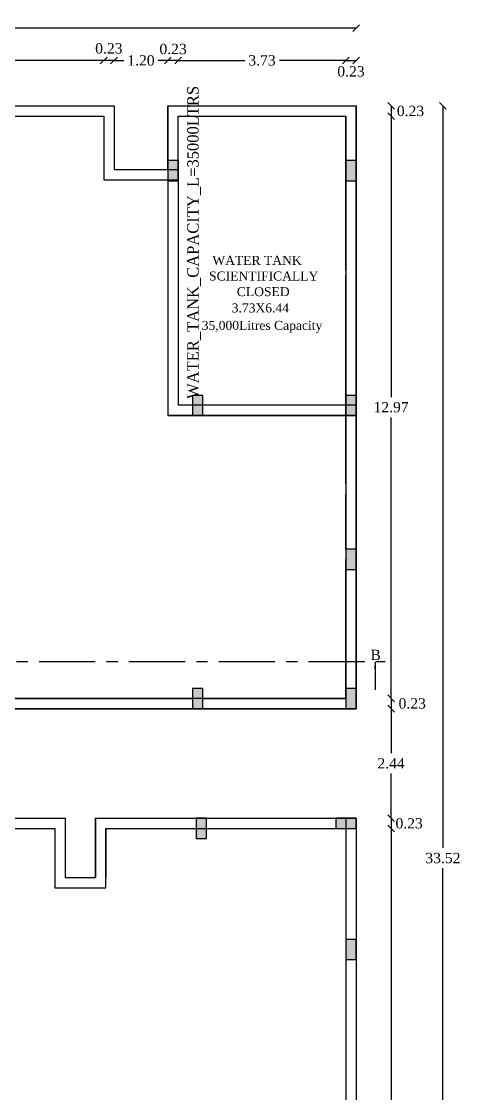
# Model space of a CAD drawing. Header units: metres. Extents: x 9178 to 9474, y -3543 to -3474.
# Drawn here: x 9302.51 to 9312.29, y -3526.13 to -3502.24 of the extents above; entities that cross this region are included whole.
import ezdxf
from ezdxf.enums import TextEntityAlignment as Align

# ---------------------------------------------------------------- set-up
doc = ezdxf.new("R2010")
doc.units = ezdxf.units.M
doc.header["$MEASUREMENT"] = 0
doc.linetypes.add('CENTER', pattern=[2, 1.25, -0.25, 0.25, -0.25])
for name, color, linetype in [('BLK_1_FLR_6_ROOF_AREA', 7, 'Continuous'), ('SOLAR_PANEL', 1, 'Continuous'), ('WATER_TANK_CALCULATION', 150, 'Continuous')]:
    doc.layers.add(name, color=color, linetype=linetype)
doc.styles.add('ED', font='romantic.ttf', dxfattribs={"width": 0.96})
doc.styles.add('Isa-', font='times.ttf')
doc.styles.add('STYLE2', font='times.ttf')
doc.dimstyles.new('ISO-25', dxfattribs={"dimscale": 0, "dimtxt": 0.23, "dimasz": 0.15, "dimexe": 1.25, "dimexo": 0.625, "dimgap": 0.11, "dimtad": 0, "dimtih": 1, "dimtoh": 1, "dimzin": 1, "dimdsep": 46, "dimtxsty": 'STYLE2', "dimblk": 'OBLIQUE', "dimcen": 0, "dimse1": 1, "dimse2": 1, "dimclrd": 1, "dimclrt": 3, "dimadec": 0, "dimazin": 2, "dimtfac": 1, "dimtix": 1, "dimtofl": 0, "dimtmove": 0, "dimatfit": 3, "dimfxl": 0, "dimtolj": 1, "dimarcsym": 0})

# ---------------------------------------------------------------- blocks, each defined once
blk = doc.blocks.new('_Oblique')
at = {"color": 0, "linetype": 'ByBlock', "lineweight": -2}
blk.add_line((-0.5, -0.5), (0.5, 0.5), dxfattribs=at)
blk = doc.blocks.new('*D131')
at = {"color": 1, "lineweight": -2}
blk.add_line((9309.732, -3503.11), (9309.962, -3503.11), dxfattribs=at)
at = {"layer": 'Defpoints', "color": 0}
for p in [(9309.962, -3503.11), (9309.732, -3504.347), (9309.962, -3504.347)]:
    blk.add_point(p, dxfattribs=at)
at = {"color": 1, "lineweight": -2, "xscale": 0.15, "yscale": 0.15, "zscale": 0.15, "rotation": 180}
blk.add_blockref('_Oblique', (9309.732, -3503.11), dxfattribs=at)
at = {"color": 1, "lineweight": -2, "xscale": 0.15, "yscale": 0.15, "zscale": 0.15}
blk.add_blockref('_Oblique', (9309.962, -3503.11), dxfattribs=at)
at = {"color": 3, "insert": (9309.847, -3503.356), "char_height": 0.23, "attachment_point": 5, "style": 'STYLE2'}
blk.add_mtext('\\A1;0.23', dxfattribs=at)
blk = doc.blocks.new('*D132')
at = {"color": 1, "lineweight": -2}
for p, q in [((9285.582, -3502.392), (9297.294, -3502.392)), ((9309.962, -3502.392), (9298.251, -3502.392))]:
    blk.add_line(p, q, dxfattribs=at)
at = {"layer": 'Defpoints', "color": 0}
for p in [(9285.582, -3502.392), (9285.582, -3504.122), (9309.962, -3504.122)]:
    blk.add_point(p, dxfattribs=at)
at = {"color": 1, "lineweight": -2, "xscale": 0.15, "yscale": 0.15, "zscale": 0.15, "rotation": 180}
blk.add_blockref('_Oblique', (9285.582, -3502.392), dxfattribs=at)
at = {"color": 1, "lineweight": -2, "xscale": 0.15, "yscale": 0.15, "zscale": 0.15}
blk.add_blockref('_Oblique', (9309.962, -3502.392), dxfattribs=at)
at = {"color": 3, "insert": (9297.772, -3502.392), "char_height": 0.23, "attachment_point": 5, "style": 'STYLE2'}
blk.add_mtext('\\A1;24.38', dxfattribs=at)
blk = doc.blocks.new('*D139')
at = {"color": 1, "lineweight": -2}
for p, q in [((9311.894, -3504.122), (9311.894, -3520.655)), ((9311.894, -3537.642), (9311.894, -3521.109))]:
    blk.add_line(p, q, dxfattribs=at)
at = {"layer": 'Defpoints', "color": 0}
for p in [(9309.962, -3504.122), (9309.962, -3537.642), (9311.894, -3537.642)]:
    blk.add_point(p, dxfattribs=at)
at = {"color": 1, "lineweight": -2, "xscale": 0.15, "yscale": 0.15, "zscale": 0.15}
for p, rotation in [((9311.894, -3504.122), 90), ((9311.894, -3537.642), 270)]:
    blk.add_blockref('_Oblique', p, dxfattribs=dict(at, rotation=rotation))
at = {"color": 3, "insert": (9311.894, -3520.882), "char_height": 0.23, "attachment_point": 5, "style": 'STYLE2'}
blk.add_mtext('\\A1;33.52', dxfattribs=at)
blk = doc.blocks.new('*D144')
at = {"color": 1, "lineweight": -2}
for p, q in [((9306.002, -3503.11), (9307.481, -3503.11)), ((9309.732, -3503.11), (9308.253, -3503.11))]:
    blk.add_line(p, q, dxfattribs=at)
at = {"layer": 'Defpoints', "color": 0}
for p in [(9306.002, -3503.11), (9306.002, -3504.352), (9309.732, -3504.352)]:
    blk.add_point(p, dxfattribs=at)
at = {"color": 1, "lineweight": -2, "xscale": 0.15, "yscale": 0.15, "zscale": 0.15, "rotation": 180}
blk.add_blockref('_Oblique', (9306.002, -3503.11), dxfattribs=at)
at = {"color": 1, "lineweight": -2, "xscale": 0.15, "yscale": 0.15, "zscale": 0.15}
blk.add_blockref('_Oblique', (9309.732, -3503.11), dxfattribs=at)
at = {"color": 3, "insert": (9307.867, -3503.11), "char_height": 0.23, "attachment_point": 5, "style": 'STYLE2'}
blk.add_mtext('\\A1;3.73', dxfattribs=at)
blk = doc.blocks.new('*D145')
at = {"color": 1, "lineweight": -2}
blk.add_line((9306.002, -3503.11), (9305.772, -3503.11), dxfattribs=at)
at = {"layer": 'Defpoints', "color": 0}
for p in [(9305.772, -3503.11), (9305.772, -3504.352), (9306.002, -3504.352)]:
    blk.add_point(p, dxfattribs=at)
at = {"color": 1, "lineweight": -2, "xscale": 0.15, "yscale": 0.15, "zscale": 0.15, "rotation": 180}
blk.add_blockref('_Oblique', (9305.772, -3503.11), dxfattribs=at)
at = {"color": 1, "lineweight": -2, "xscale": 0.15, "yscale": 0.15, "zscale": 0.15}
blk.add_blockref('_Oblique', (9306.002, -3503.11), dxfattribs=at)
at = {"color": 3, "insert": (9305.887, -3502.857), "char_height": 0.23, "attachment_point": 5, "style": 'STYLE2'}
blk.add_mtext('\\A1;0.23', dxfattribs=at)
blk = doc.blocks.new('*D146')
at = {"color": 1, "lineweight": -2}
for p, q in [((9304.572, -3503.11), (9304.791, -3503.11)), ((9305.772, -3503.11), (9305.553, -3503.11))]:
    blk.add_line(p, q, dxfattribs=at)
at = {"layer": 'Defpoints', "color": 0}
for p in [(9304.572, -3503.11), (9304.572, -3504.122), (9305.772, -3504.352)]:
    blk.add_point(p, dxfattribs=at)
at = {"color": 1, "lineweight": -2, "xscale": 0.15, "yscale": 0.15, "zscale": 0.15, "rotation": 180}
blk.add_blockref('_Oblique', (9304.572, -3503.11), dxfattribs=at)
at = {"color": 1, "lineweight": -2, "xscale": 0.15, "yscale": 0.15, "zscale": 0.15}
blk.add_blockref('_Oblique', (9305.772, -3503.11), dxfattribs=at)
at = {"color": 3, "insert": (9305.172, -3503.11), "char_height": 0.23, "attachment_point": 5, "style": 'STYLE2'}
blk.add_mtext('\\A1;1.20', dxfattribs=at)
blk = doc.blocks.new('*D147')
at = {"color": 1, "lineweight": -2}
blk.add_line((9304.572, -3503.11), (9304.342, -3503.11), dxfattribs=at)
at = {"layer": 'Defpoints', "color": 0}
for p in [(9304.342, -3503.11), (9304.572, -3504.122), (9304.342, -3504.352)]:
    blk.add_point(p, dxfattribs=at)
at = {"color": 1, "lineweight": -2, "xscale": 0.15, "yscale": 0.15, "zscale": 0.15, "rotation": 180}
blk.add_blockref('_Oblique', (9304.342, -3503.11), dxfattribs=at)
at = {"color": 1, "lineweight": -2, "xscale": 0.15, "yscale": 0.15, "zscale": 0.15}
blk.add_blockref('_Oblique', (9304.572, -3503.11), dxfattribs=at)
at = {"color": 3, "insert": (9304.457, -3502.843), "char_height": 0.23, "attachment_point": 5, "style": 'STYLE2'}
blk.add_mtext('\\A1;0.23', dxfattribs=at)
blk = doc.blocks.new('*D148')
at = {"color": 1, "lineweight": -2}
for p, q in [((9285.812, -3503.11), (9294.619, -3503.11)), ((9304.342, -3503.11), (9295.535, -3503.11))]:
    blk.add_line(p, q, dxfattribs=at)
at = {"layer": 'Defpoints', "color": 0}
for p in [(9285.812, -3503.11), (9285.812, -3504.347), (9304.342, -3504.352)]:
    blk.add_point(p, dxfattribs=at)
at = {"color": 1, "lineweight": -2, "xscale": 0.15, "yscale": 0.15, "zscale": 0.15, "rotation": 180}
blk.add_blockref('_Oblique', (9285.812, -3503.11), dxfattribs=at)
at = {"color": 1, "lineweight": -2, "xscale": 0.15, "yscale": 0.15, "zscale": 0.15}
blk.add_blockref('_Oblique', (9304.342, -3503.11), dxfattribs=at)
at = {"color": 3, "insert": (9295.077, -3503.11), "char_height": 0.23, "attachment_point": 5, "style": 'STYLE2'}
blk.add_mtext('\\A1;18.53', dxfattribs=at)
blk = doc.blocks.new('*D156')
at = {"color": 1, "lineweight": -2}
blk.add_line((9310.739, -3504.122), (9310.739, -3504.352), dxfattribs=at)
at = {"layer": 'Defpoints', "color": 0}
for p in [(9308.785, -3504.122), (9308.785, -3504.352), (9310.739, -3504.352)]:
    blk.add_point(p, dxfattribs=at)
at = {"color": 1, "lineweight": -2, "xscale": 0.15, "yscale": 0.15, "zscale": 0.15}
for p, rotation in [((9310.739, -3504.122), 90), ((9310.739, -3504.352), 270)]:
    blk.add_blockref('_Oblique', p, dxfattribs=dict(at, rotation=rotation))
at = {"color": 3, "insert": (9311.172, -3504.237), "char_height": 0.23, "attachment_point": 5, "style": 'STYLE2'}
blk.add_mtext('\\A1;0.23', dxfattribs=at)
blk = doc.blocks.new('*D157')
at = {"color": 1, "lineweight": -2}
for p, q in [((9310.739, -3504.352), (9310.739, -3510.61)), ((9310.739, -3517.322), (9310.739, -3511.064))]:
    blk.add_line(p, q, dxfattribs=at)
at = {"layer": 'Defpoints', "color": 0}
for p in [(9308.785, -3504.352), (9308.737, -3517.322), (9310.739, -3517.322)]:
    blk.add_point(p, dxfattribs=at)
at = {"color": 1, "lineweight": -2, "xscale": 0.15, "yscale": 0.15, "zscale": 0.15}
for p, rotation in [((9310.739, -3504.352), 90), ((9310.739, -3517.322), 270)]:
    blk.add_blockref('_Oblique', p, dxfattribs=dict(at, rotation=rotation))
at = {"color": 3, "insert": (9310.739, -3510.837), "char_height": 0.23, "attachment_point": 5, "style": 'STYLE2'}
blk.add_mtext('\\A1;12.97', dxfattribs=at)
blk = doc.blocks.new('*D158')
at = {"color": 1, "lineweight": -2}
blk.add_line((9310.739, -3517.322), (9310.739, -3517.552), dxfattribs=at)
at = {"layer": 'Defpoints', "color": 0}
for p in [(9308.737, -3517.322), (9308.788, -3517.552), (9310.739, -3517.552)]:
    blk.add_point(p, dxfattribs=at)
at = {"color": 1, "lineweight": -2, "xscale": 0.15, "yscale": 0.15, "zscale": 0.15}
for p, rotation in [((9310.739, -3517.322), 90), ((9310.739, -3517.552), 270)]:
    blk.add_blockref('_Oblique', p, dxfattribs=dict(at, rotation=rotation))
at = {"color": 3, "insert": (9311.21, -3517.437), "char_height": 0.23, "attachment_point": 5, "style": 'STYLE2'}
blk.add_mtext('\\A1;0.23', dxfattribs=at)
blk = doc.blocks.new('*D159')
at = {"color": 1, "lineweight": -2}
for p, q in [((9310.739, -3517.552), (9310.739, -3518.545)), ((9310.739, -3519.992), (9310.739, -3518.999))]:
    blk.add_line(p, q, dxfattribs=at)
at = {"layer": 'Defpoints', "color": 0}
for p in [(9308.788, -3517.552), (9308.939, -3519.992), (9310.739, -3519.992)]:
    blk.add_point(p, dxfattribs=at)
at = {"color": 1, "lineweight": -2, "xscale": 0.15, "yscale": 0.15, "zscale": 0.15}
for p, rotation in [((9310.739, -3517.552), 90), ((9310.739, -3519.992), 270)]:
    blk.add_blockref('_Oblique', p, dxfattribs=dict(at, rotation=rotation))
at = {"color": 3, "insert": (9310.739, -3518.772), "char_height": 0.23, "attachment_point": 5, "style": 'STYLE2'}
blk.add_mtext('\\A1;2.44', dxfattribs=at)
blk = doc.blocks.new('*D160')
at = {"color": 1, "lineweight": -2}
blk.add_line((9310.739, -3519.992), (9310.739, -3520.222), dxfattribs=at)
at = {"layer": 'Defpoints', "color": 0}
for p in [(9308.939, -3519.992), (9308.927, -3520.222), (9310.739, -3520.222)]:
    blk.add_point(p, dxfattribs=at)
at = {"color": 1, "lineweight": -2, "xscale": 0.15, "yscale": 0.15, "zscale": 0.15}
for p, rotation in [((9310.739, -3519.992), 90), ((9310.739, -3520.222), 270)]:
    blk.add_blockref('_Oblique', p, dxfattribs=dict(at, rotation=rotation))
at = {"color": 3, "insert": (9311.142, -3520.107), "char_height": 0.23, "attachment_point": 5, "style": 'STYLE2'}
blk.add_mtext('\\A1;0.23', dxfattribs=at)
blk = doc.blocks.new('*D161')
at = {"color": 1, "lineweight": -2}
for p, q in [((9310.739, -3520.222), (9310.739, -3528.59)), ((9310.739, -3537.412), (9310.739, -3529.044))]:
    blk.add_line(p, q, dxfattribs=at)
at = {"layer": 'Defpoints', "color": 0}
for p in [(9308.927, -3520.222), (9309.078, -3537.412), (9310.739, -3537.412)]:
    blk.add_point(p, dxfattribs=at)
at = {"color": 1, "lineweight": -2, "xscale": 0.15, "yscale": 0.15, "zscale": 0.15}
for p, rotation in [((9310.739, -3520.222), 90), ((9310.739, -3537.412), 270)]:
    blk.add_blockref('_Oblique', p, dxfattribs=dict(at, rotation=rotation))
at = {"color": 3, "insert": (9310.739, -3528.817), "char_height": 0.23, "attachment_point": 5, "style": 'STYLE2'}
blk.add_mtext('\\A1;17.19', dxfattribs=at)

msp = doc.modelspace()

# ---------------------------------------------------------------- hatches: boundary and pattern name
h = msp.add_hatch(color=5)
h.dxf.hatch_style = 1
h.paths.add_polyline_path([(9305.77227, -3505.79186), (9306.00227, -3505.79186), (9306.00227, -3505.34186), (9305.77227, -3505.34186)])
h = msp.add_hatch(color=5)
h.dxf.hatch_style = 1
h.paths.add_polyline_path([(9309.73227, -3505.79186), (9309.96227, -3505.79186), (9309.96227, -3505.34186), (9309.73227, -3505.34186)])
h = msp.add_hatch(color=5)
h.dxf.hatch_style = 1
h.paths.add_polyline_path([(9306.32227, -3511.02186), (9306.55227, -3511.02186), (9306.55227, -3510.57186), (9306.32227, -3510.57186)])
h = msp.add_hatch(color=5)
h.dxf.hatch_style = 1
h.paths.add_polyline_path([(9309.73227, -3511.02186), (9309.96227, -3511.02186), (9309.96227, -3510.57186), (9309.73227, -3510.57186)])
h = msp.add_hatch(color=5)
h.dxf.hatch_style = 1
h.paths.add_polyline_path([(9309.73227, -3514.45186), (9309.96227, -3514.45186), (9309.96227, -3514.00186), (9309.73227, -3514.00186)])
h = msp.add_hatch(color=5)
h.dxf.hatch_style = 1
h.paths.add_polyline_path([(9306.32227, -3517.55186), (9306.55227, -3517.55186), (9306.55227, -3517.10186), (9306.32227, -3517.10186)])
h = msp.add_hatch(color=5)
h.dxf.hatch_style = 1
h.paths.add_polyline_path([(9309.73227, -3517.55186), (9309.96227, -3517.55186), (9309.96227, -3517.10186), (9309.73227, -3517.10186)])
h = msp.add_hatch(color=5)
h.dxf.hatch_style = 1
h.paths.add_polyline_path([(9306.39727, -3520.44186), (9306.62727, -3520.44186), (9306.62727, -3519.99186), (9306.39727, -3519.99186)])
h = msp.add_hatch(color=5)
h.dxf.hatch_style = 1
h.paths.add_polyline_path([(9309.96227, -3520.22186), (9309.96227, -3519.99186), (9309.51227, -3519.99186), (9309.51227, -3520.22186)])
h = msp.add_hatch(color=5)
h.dxf.hatch_style = 1
h.paths.add_polyline_path([(9309.73227, -3523.14186), (9309.96227, -3523.14186), (9309.96227, -3522.69186), (9309.73227, -3522.69186)])

# ---------------------------------------------------------------- linework, layer by layer
at = {"color": 4}
for p, q in [((9288.92227, -3504.12186), (9304.57227, -3504.12186)), ((9304.57227, -3504.12186), (9304.57227, -3505.54186)), ((9305.77227, -3504.12186), (9309.96227, -3504.12186)), ((9305.77227, -3504.12186), (9305.77227, -3505.54186)), ((9309.96227, -3504.12186), (9309.96227, -3517.55186)), ((9309.96227, -3517.55186), (9309.96227, -3504.12186)), ((9302.21227, -3504.35186), (9304.34227, -3504.35186)), ((9304.34227, -3504.35186), (9304.34227, -3505.77186)), ((9306.00227, -3504.35186), (9309.73227, -3504.35186)), ((9309.73227, -3504.35186), (9309.73227, -3507.78186)), ((9309.73227, -3507.78186), (9309.73227, -3504.35186)), ((9304.57227, -3505.54186), (9306.00227, -3505.54186)), ((9304.34227, -3505.77186), (9306.00227, -3505.77186)), ((9309.73227, -3507.89186), (9309.73227, -3512.55186)), ((9309.73227, -3512.55186), (9309.73227, -3507.89186)), ((9309.73227, -3512.78186), (9309.73227, -3514.00186)), ((9309.73227, -3514.00186), (9309.73227, -3512.78186)), ((9309.73227, -3514.23186), (9309.73227, -3517.32186)), ((9309.73227, -3517.32186), (9309.73227, -3514.23186)), ((9299.29227, -3517.32186), (9306.32227, -3517.32186)), ((9306.55227, -3517.32186), (9309.73227, -3517.32186)), ((9299.52227, -3517.55186), (9309.96227, -3517.55186)), ((9302.11227, -3519.99186), (9303.48227, -3519.99186)), ((9303.48227, -3519.99186), (9303.48227, -3521.31186)), ((9304.15727, -3519.99186), (9309.96227, -3519.99186)), ((9304.15727, -3519.99186), (9304.15727, -3521.31186)), ((9309.73227, -3519.99186), (9309.73227, -3520.93186)), ((9309.96227, -3519.99186), (9309.96227, -3537.64186)), ((9299.52227, -3520.22186), (9303.25227, -3520.22186)), ((9304.38727, -3520.22186), (9304.38727, -3521.31186)), ((9309.73227, -3521.16186), (9309.73227, -3524.44186)), ((9303.48227, -3521.31186), (9304.15727, -3521.31186)), ((9309.73227, -3524.44186), (9309.73227, -3526.07186))]:
    msp.add_line(p, q, dxfattribs=at)
at = {"color": 2}
for p, q in [((9305.77227, -3505.34186), (9305.77227, -3511.02186)), ((9306.00227, -3505.34186), (9306.00227, -3510.79186)), ((9309.96227, -3510.79186), (9306.00227, -3510.79186)), ((9309.96227, -3511.02186), (9305.77227, -3511.02186))]:
    msp.add_line(p, q, dxfattribs=at)
at = {"color": 92, "linetype": 'CENTER'}
msp.add_line((9284.9048, -3516.49855), (9310.61002, -3516.49855), dxfattribs=at)
at = {"color": 3}
msp.add_lwpolyline([(9301.88227, -3520.22186), (9303.25227, -3520.22186), (9303.25227, -3521.54186), (9304.38727, -3521.54186), (9304.38727, -3520.22186), (9309.73227, -3520.22186), (9309.73227, -3537.41186), (9299.52227, -3537.41186), (9299.52227, -3534.17186), (9295.71227, -3534.17186), (9295.71227, -3537.41186), (9285.81227, -3537.41186), (9285.81227, -3504.35186), (9304.34227, -3504.35186), (9304.34227, -3505.77186), (9306.00227, -3505.77186), (9306.00227, -3504.35186), (9309.73227, -3504.35186), (9309.73227, -3517.32186), (9301.88227, -3517.32186)], dxfattribs=at)
at = {"color": 5}
for points in [[(9305.77227, -3505.79186), (9306.00227, -3505.79186), (9306.00227, -3505.34186), (9305.77227, -3505.34186)], [(9309.73227, -3505.79186), (9309.96227, -3505.79186), (9309.96227, -3505.34186), (9309.73227, -3505.34186)], [(9306.32227, -3511.02186), (9306.55227, -3511.02186), (9306.55227, -3510.57186), (9306.32227, -3510.57186)], [(9309.73227, -3511.02186), (9309.96227, -3511.02186), (9309.96227, -3510.57186), (9309.73227, -3510.57186)], [(9309.73227, -3514.45186), (9309.96227, -3514.45186), (9309.96227, -3514.00186), (9309.73227, -3514.00186)], [(9306.32227, -3517.55186), (9306.55227, -3517.55186), (9306.55227, -3517.10186), (9306.32227, -3517.10186)], [(9309.73227, -3517.55186), (9309.96227, -3517.55186), (9309.96227, -3517.10186), (9309.73227, -3517.10186)], [(9306.39727, -3520.44186), (9306.62727, -3520.44186), (9306.62727, -3519.99186), (9306.39727, -3519.99186)], [(9309.96227, -3520.22186), (9309.96227, -3519.99186), (9309.51227, -3519.99186), (9309.51227, -3520.22186)], [(9309.73227, -3523.14186), (9309.96227, -3523.14186), (9309.96227, -3522.69186), (9309.73227, -3522.69186)]]:
    msp.add_lwpolyline(points, close=True, dxfattribs=at)
at = {"layer": 'BLK_1_FLR_6_ROOF_AREA', "color": 54}
msp.add_lwpolyline([(9285.58227, -3504.12186), (9304.57227, -3504.12186), (9304.57227, -3505.54186), (9305.77227, -3505.54186), (9305.77227, -3504.12186), (9309.96227, -3504.12186), (9309.96227, -3517.55186), (9302.11227, -3517.55186), (9302.11227, -3519.99186), (9303.48227, -3519.99186), (9303.48227, -3521.31186), (9304.15727, -3521.31186), (9304.15727, -3519.99186), (9309.96227, -3519.99186), (9309.96227, -3537.64186), (9299.29227, -3537.64186), (9299.29227, -3534.40186), (9295.94227, -3534.40186), (9295.94227, -3537.64186), (9285.58227, -3537.64186), (9285.58227, -3504.12186)], dxfattribs=at)
at = {"layer": 'SOLAR_PANEL', "color": 3}
for points in [[(9285.81227, -3504.35186), (9304.34227, -3504.35186), (9304.34227, -3505.77186), (9305.77227, -3505.77186), (9305.77227, -3511.02186), (9309.73227, -3511.02186), (9309.73227, -3517.32186), (9285.81227, -3517.32686)], [(9285.81227, -3517.32686), (9288.92227, -3517.32186), (9288.92227, -3522.29186), (9290.98227, -3522.29186), (9290.9776, -3520.82186), (9299.52227, -3520.82186), (9299.52227, -3520.22186), (9303.25227, -3520.22186), (9303.25227, -3521.54186), (9304.38727, -3521.54186), (9304.38727, -3520.22186), (9309.73227, -3520.22186), (9309.73227, -3537.41186), (9299.52227, -3537.41186), (9299.52227, -3534.17186), (9295.71227, -3534.17186), (9295.71227, -3537.41686), (9285.81227, -3537.41186)]]:
    msp.add_lwpolyline(points, close=True, dxfattribs=at)

# ---------------------------------------------------------------- texts
at = {"color": 4, "style": 'Isa-'}
for s, height, p in [('WATER TANK', 0.2, (9306.76142, -3507.66402)), ('B', 0.23, (9310.27992, -3516.46948))]:
    msp.add_text(s, height=height, dxfattribs=at).set_placement(p)
at = {"color": 3, "style": 'STYLE2'}
for s, p in [('SCIENTIFICALLY', (9307.90434, -3508.01276)), ('CLOSED', (9307.89328, -3508.36071))]:
    msp.add_text(s, height=0.2, dxfattribs=at).set_placement(p, align=Align.CENTER)
at = {"color": 6, "style": 'Isa-'}
msp.add_text('3.73X6.44', height=0.2, dxfattribs=at).set_placement((9307.19224, -3508.72427))
at = {"color": 6, "style": 'STYLE2'}
msp.add_text('35,000Litres Capacity', height=0.2, dxfattribs=at).set_placement((9307.86663, -3509.11267), align=Align.CENTER)
at = {"layer": 'WATER_TANK_CALCULATION', "linetype": 'ByBlock', "insert": (9306.20117, -3510.65057), "char_height": 0.2537879, "attachment_point": 1, "rotation": 90, "style": 'ED'}
msp.add_mtext_dynamic_manual_height_columns('WATER_TANK_CAPACITY_L=35000LTRS', width=6.8667001, gutter_width=1.26894, heights=[0], dxfattribs=at)

# ---------------------------------------------------------------- dimensions: what is measured, and where the dimension line sits
at = {"color": 3}
dim = msp.add_linear_dim(base=(9285.58227, -3502.39208), p1=(9309.96227, -3504.12186), p2=(9285.58227, -3504.12186), dimstyle='ISO-25', override={"dimscale": 1, "dimfxl": 75, "dimarcsym": 2}, dxfattribs=at)
dim.commit()
dim.dimension.update_dxf_attribs({"geometry": '*D132', "text_midpoint": (9297.77227, -3502.39208)})
at = {"color": 2}
for base, p1, p2, picture, middle in [((9304.34227, -3503.10959), (9304.57227, -3504.12186), (9304.34227, -3504.35186), '*D147', (9304.45727, -3502.8431)), ((9305.77227, -3503.10959), (9306.00227, -3504.35186), (9305.77227, -3504.35186), '*D145', (9305.88727, -3502.85713))]:
    dim = msp.add_linear_dim(base=base, p1=p1, p2=p2, dimstyle='ISO-25', override={"dimscale": 1, "dimtmove": 2, "dimfxl": 75, "dimarcsym": 2}, dxfattribs=at)
    dim.commit()
    dim.dimension.update_dxf_attribs({"geometry": picture, "text_midpoint": middle, "dimtype": 160})
for base, p1, p2, override, picture, middle in [((9285.81227, -3503.10959), (9304.34227, -3504.35186), (9285.81227, -3504.34686), {"dimscale": 1, "dimtmove": 1, "dimfxl": 75, "dimarcsym": 2}, '*D148', (9295.07727, -3503.10959)), ((9304.57227, -3503.10959), (9305.77227, -3504.35186), (9304.57227, -3504.12186), {"dimscale": 1, "dimtmove": 1, "dimfxl": 75, "dimarcsym": 2}, '*D146', (9305.17227, -3503.10959)), ((9306.00227, -3503.10959), (9309.73227, -3504.35186), (9306.00227, -3504.35186), {"dimscale": 1, "dimfxl": 75, "dimarcsym": 2}, '*D144', (9307.86727, -3503.10959))]:
    dim = msp.add_linear_dim(base=base, p1=p1, p2=p2, dimstyle='ISO-25', override=override, dxfattribs=at)
    dim.commit()
    dim.dimension.update_dxf_attribs({"geometry": picture, "text_midpoint": middle})
at = {"color": 3}
dim = msp.add_linear_dim(base=(9309.96227, -3503.10959), p1=(9309.73227, -3504.34686), p2=(9309.96227, -3504.34686), dimstyle='ISO-25', override={"dimscale": 1, "dimtmove": 2, "dimfxl": 75, "dimarcsym": 2}, dxfattribs=at)
dim.commit()
dim.dimension.update_dxf_attribs({"geometry": '*D131', "text_midpoint": (9309.84727, -3503.35592), "dimtype": 160})
at = {"color": 2}
for base, p1, p2, picture, middle in [((9310.73851, -3504.35186), (9308.785, -3504.12186), (9308.785, -3504.35186), '*D156', (9311.17206, -3504.23686)), ((9310.73851, -3517.55186), (9308.7374, -3517.32186), (9308.78782, -3517.55186), '*D158', (9311.20969, -3517.43686)), ((9310.73851, -3520.22186), (9308.93919, -3519.99186), (9308.92656, -3520.22186), '*D160', (9311.14235, -3520.10686))]:
    dim = msp.add_linear_dim(base=base, p1=p1, p2=p2, angle=90, dimstyle='ISO-25', override={"dimscale": 1, "dimtmove": 2, "dimfxl": 75, "dimarcsym": 2}, dxfattribs=at)
    dim.commit()
    dim.dimension.update_dxf_attribs({"geometry": picture, "text_midpoint": middle, "dimtype": 160})
at = {"color": 3}
dim = msp.add_linear_dim(base=(9311.89376, -3537.64186), p1=(9309.96227, -3504.12186), p2=(9309.96227, -3537.64186), angle=90, dimstyle='ISO-25', override={"dimscale": 1, "dimfxl": 75, "dimarcsym": 2}, dxfattribs=at)
dim.commit()
dim.dimension.update_dxf_attribs({"geometry": '*D139', "text_midpoint": (9311.89376, -3520.88186)})
at = {"color": 2}
for base, p1, p2, picture, middle in [((9310.73851, -3517.32186), (9308.785, -3504.35186), (9308.7374, -3517.32186), '*D157', (9310.73851, -3510.83686)), ((9310.73851, -3519.99186), (9308.78782, -3517.55186), (9308.93919, -3519.99186), '*D159', (9310.73851, -3518.77186)), ((9310.73851, -3537.41186), (9308.92656, -3520.22186), (9309.07829, -3537.41186), '*D161', (9310.73851, -3528.81686))]:
    dim = msp.add_linear_dim(base=base, p1=p1, p2=p2, angle=90, dimstyle='ISO-25', override={"dimscale": 1, "dimtmove": 1, "dimfxl": 75, "dimarcsym": 2}, dxfattribs=at)
    dim.commit()
    dim.dimension.update_dxf_attribs({"geometry": picture, "text_midpoint": middle})

# ---------------------------------------------------------------- leaders
at = {"color": 92}
msp.add_leader([(9310.38317, -3516.5054), (9310.38317, -3517.13454)], dimstyle='ISO-25', override={"dimscale": 1, "dimfxl": 75, "dimarcsym": 2}, dxfattribs=at)

doc.saveas('drawing.dxf')
